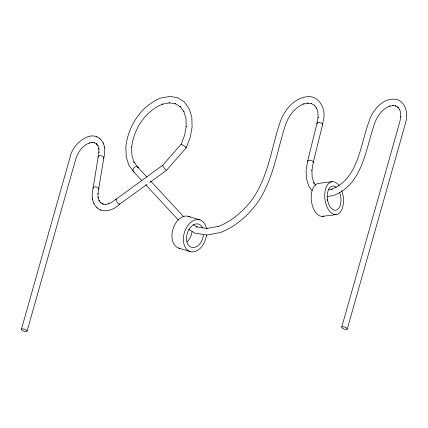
<?xml version="1.0" encoding="UTF-8"?>
<svg xmlns="http://www.w3.org/2000/svg" width="428" height="428" viewBox="0 0 428 428"><rect width="100%" height="100%" fill="white"/><g stroke="black" fill="none" stroke-linecap="round" stroke-linejoin="round"><path stroke-width="0.64" d="M97.322 208.008C91.662 203.049 91.292 194.489 93.186 187.619L98.98 151.967L98.932 152.395L98.804 148.612L98.959 149.115L97.809 145.386L97.985 145.953L96.236 143.551L97.092 144.332L94.203 142.556L94.684 142.85L91.785 142.39L92.277 142.465L89.024 143.064L89.42 142.931C82.593 145.579 77.933 151.999 75.82 158.825L27.06 331.154L26.028 331.62L23.941 331.256L22.026 330.272L21.4 329.25L70.246 156.643C72.712 143.359 93.989 125.784 103.287 143.257M328.437 189.77L332.149 189.085L331.764 189.246C358.578 178.551 360.264 144.814 368.947 121.696C372.488 109.857 383.948 96.177 397.649 99.713C406.675 103.325 408.012 114.752 405.551 123.039L347.252 329.052L346.204 329.523L344.144 329.159L342.282 328.174L341.71 327.147L399.929 121.402L400.811 116.566L400.795 116.994L400.651 112.746L399.533 109.119L399.736 109.675L397.756 106.963L398.142 107.417L395.429 105.753L395.921 106.021L392.637 105.497L393.134 105.545L389.453 106.219L389.838 106.058C382.124 109.054 376.865 116.309 374.479 124.024C365.571 148.96 362.767 184.227 333.926 195.302L327.506 196.57M322.455 124.992L323.889 117.598C325.226 108.049 319.095 96.327 308.369 96.605C293.999 97.386 283.641 110.772 279.623 123.574C271.315 148.981 268.105 176.892 252.359 199.229C243.446 211.015 232.163 221.174 218.194 226.476L218.58 226.316L206.783 228.482M313.162 162.731L322.659 124.35C321.631 122.67 318.512 121.707 317.014 123.162L307.716 160.901L306.127 169.611L306.395 178.396L308.791 186.094L312.06 190.578M98.611 189.342L103.811 157.857C105.192 152.866 105.165 147.494 103.111 142.69M21.4 329.25L22.433 328.784L24.519 329.148L26.434 330.132L27.06 331.154M341.71 327.147L342.764 326.682L344.824 327.046L346.68 328.03L347.252 329.052M146.97 184.436L119.364 204.365C113.693 210.105 103.651 213.722 96.83 207.703M149.672 182.483L166.455 170.365L186.239 147.714L190.251 137.233L192.108 127.084L191.814 117.138L189.31 109.001L184.19 101.762L177.422 97.632L169.879 96.428L160.73 98.049C141.096 105.882 128.213 126.03 125.859 146.611L126.164 156.562L128.865 165.256L133.301 171.339M103.18 158.43L103.849 157.493C102.918 155.664 99.617 154.92 98.156 156.461L98.285 157.215M105.363 204.338L108.899 203.691L108.503 203.819L112.216 202.011L162.672 165.299L181.21 144.076L184.586 135.248L186.244 126.18L186.217 126.597L185.934 118.288L183.751 111.2L183.944 111.751L180.044 106.401L180.429 106.856L175.073 103.565L175.566 103.833L169.097 102.806L169.6 102.854L162.405 104.175L162.801 104.025C145.247 111.029 133.734 129.042 131.626 147.441L131.647 147.013L131.931 155.316L134.108 162.41L133.911 161.854L137.918 167.353M207.12 235.052L220.361 232.527C235.346 226.845 247.448 215.942 257.014 203.305C273.225 180.439 276.793 151.924 285.182 125.827C288.114 116.363 294.587 107.482 304.046 103.806L303.661 103.967L308.208 103.132L307.716 103.084L311.787 103.737L311.295 103.464L314.655 105.534L314.275 105.074L316.725 108.445L316.527 107.888L317.908 112.371L318.084 117.62L318.1 117.197L317.014 123.162L317.196 123.885M332.139 181.686L318.603 183.393A16.59 9.239 82.8 0 0 311.541 201.92A16.59 9.239 82.8 0 0 323.739 216.065M322.557 216.338L336.092 214.631M105.86 204.413L102.704 203.91L103.185 204.21L100.093 202.3L100.949 203.081L99.045 200.47L99.216 201.037L97.985 197.03L98.14 197.538L98.001 193.435L97.953 193.857L98.873 188.657C97.942 186.827 94.642 186.084 93.186 187.619L93.309 188.379M207.28 228.531L196.634 226.835L197.126 227.102L193.237 224.711M206.622 235.009L194.906 233.142L188.732 229.376M162.811 165.331C162.351 165.962 166.465 171.216 166.353 169.927M188.555 216.407L199.988 219.88M178.685 248.085L190.118 251.557M185.843 147.606L186.239 147.714L185.961 147.328A3.467 0.337 35.5 0 0 184.489 146.092L181.263 144.209M116.55 199.122L115.94 199.164C116.304 200.925 117.732 204.177 119.46 204.167L119.433 203.798M147.045 177.165L137.538 166.904L135.756 166.615A3.017 2.108 -51.3 0 0 133.889 167.926L133.028 170.071A3.296 2.306 -51.3 0 0 133.68 171.789L141.812 180.573M133.68 171.789L134.189 172.072M96.557 136.591L97.038 136.89M99.863 138.624L100.355 138.929M100.35 209.875L100.831 210.169M150.667 181.076L183.708 216.745M145.884 184.966L178.423 220.094M315.693 185.244L313.831 182.692L314.034 183.248L312.156 177.149L311.916 170.012L311.894 170.435L313.36 162.089C312.338 160.409 309.214 159.441 307.716 160.901L307.903 161.624M104.437 147.002L104.593 147.51M92.352 198.64L92.507 199.148M93.743 203.166L93.919 203.733M203.482 235.127A12.155 8.148 -73.1 0 1 191.102 247.207A12.155 8.148 -73.1 0 1 189.005 229.408A12.155 8.148 -73.1 0 1 202.642 228.033M179.814 248.352A16.59 11.117 -73.1 0 1 173.169 228.429A16.59 11.117 -73.1 0 1 190.155 217.135M206.553 234.908A16.59 11.117 -73.1 0 1 188.775 250.979A16.59 11.117 -73.1 0 1 188.352 224.855A16.59 11.117 -73.1 0 1 206.457 228.777M192.049 231.655A12.155 8.148 -73.1 0 1 186.961 241.868M339.677 192.595A12.155 6.768 82.8 0 1 336.258 210.084A12.155 6.768 82.8 0 1 327.227 196.356A12.155 6.768 82.8 0 1 336.226 187.346M341.747 190.674A16.59 9.239 82.8 0 1 336.205 214.615A16.59 9.239 82.8 0 1 324.857 192.862A16.59 9.239 82.8 0 1 339.217 185.822M327.313 199.148A12.155 6.768 82.8 0 1 327.425 200.411M137.538 166.904A3.296 2.306 -51.3 0 1 138.142 167.942"/></g></svg>
